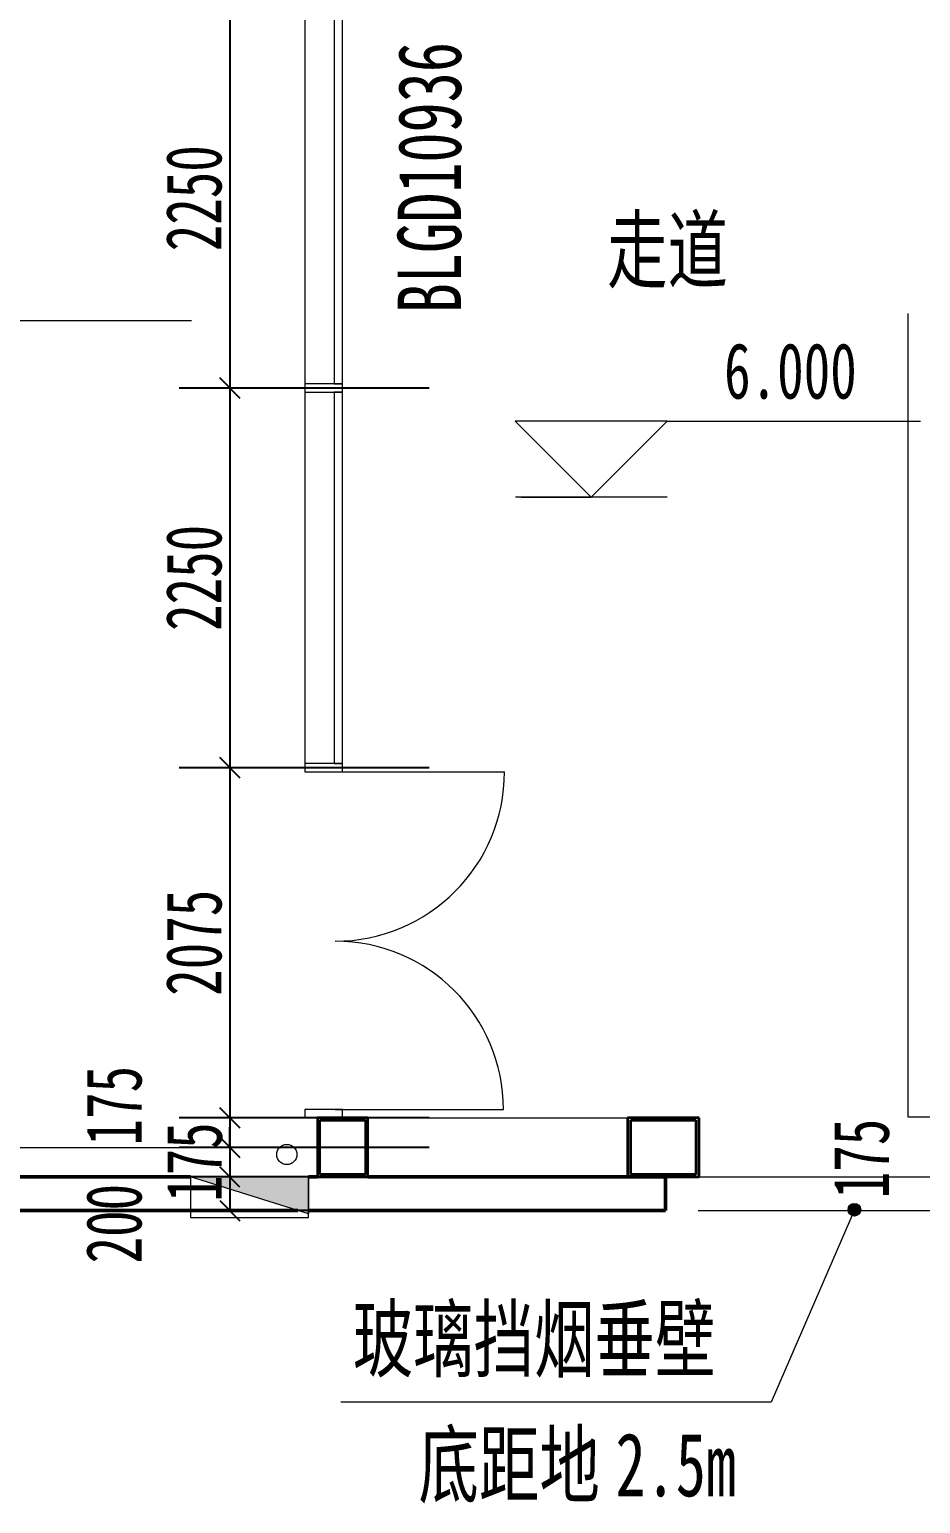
# Model space of a CAD drawing. Header units: millimetres. Extents: x 124696 to 347024, y 412631 to 564609.
# Drawn here: x 183817 to 189094, y 521741 to 530477 of the extents above; entities that cross this region are included whole.
import ezdxf

# ---------------------------------------------------------------- set-up
doc = ezdxf.new("R2010")
doc.units = ezdxf.units.MM
doc.header["$LTSCALE"] = 1500
doc.header["$MEASUREMENT"] = 0
for name, pattern in [('二层平面图$0$IMPORT-216002', [3, 2, -1]), ('二层平面图$0$划线', [6.35, 3.175, -3.175]), ('二层平面图$0$轴网线_12_3_3_3 mm', [21, 12, -3, 3, -3])]:
    doc.linetypes.add(name, pattern=pattern)
doc.layers.add('0-建筑底图', color=7, linetype='Continuous')
for name, color, linetype, lineweight in [('二层平面图$0$0-1', 7, 'Continuous', 5), ('二层平面图$0$A-ANNO-IDEN-LEVL', 3, 'Continuous', 15), ('二层平面图$0$A-DOOR', 51, 'Continuous', 9), ('二层平面图$0$A-DOOR-3', 51, '二层平面图$0$划线', 9), ('二层平面图$0$A-DOOR-SYM', 51, 'Continuous', 20), ('二层平面图$0$A-LINE', 7, 'Continuous', 9), ('二层平面图$0$A-LINE-1', 7, '二层平面图$0$IMPORT-216002', 9), ('二层平面图$0$A-WALL-1', 10, 'Continuous', 50), ('二层平面图$0$A-WALL-CURT-PANEL-2', 7, 'Continuous', 9), ('二层平面图$0$A-WALL-CURT-PANEL-3', 140, 'Continuous', 9), ('二层平面图$0$A-WALL-CURT-STILE-2', 7, 'Continuous', 9), ('二层平面图$0$A-WALL-CURT-STILE-3', 7, 'Continuous', 9), ('二层平面图$0$ANNO-DIMS', 3, 'Continuous', 15), ('二层平面图$0$ANNO-DOTE-1', 10, '二层平面图$0$轴网线_12_3_3_3 mm', 15), ('二层平面图$0$ANNO-TEXT', 7, 'Continuous', 15), ('二层平面图$0$E-FIRE-EQPM', 3, 'Continuous', 9), ('二层平面图$0$S-BEAM', 4, 'Continuous', 9), ('二层平面图$0$S-BEAM-1', 7, 'Continuous', 9), ('二层平面图$0$S-BEAM-2', 130, 'Continuous', 35), ('二层平面图$0$S-COLU', 7, 'Continuous', 9), ('二层平面图$0$S-COLU-2', 130, 'Continuous', 35), ('二层平面图$0$WALL-IDEN', 233, 'Continuous', 15)]:
    doc.layers.add(name, color=color, linetype=linetype, lineweight=lineweight)
doc.styles.add('二层平面图$0$黑体', font='simhei.ttf', dxfattribs={"width": 0.7, "height": 375})
doc.styles.add('二层平面图$0$黑体_5', font='simhei.ttf', dxfattribs={"width": 0.7, "height": 330})
doc.styles.add('二层平面图$0$黑体_B', font='', dxfattribs={"width": 0.7, "height": 375})
doc.styles.get('二层平面图$0$黑体_B').set_extended_font_data('SimHei', bold=True)
doc.dimstyles.new('二层平面图$0$直线_2_2mm_黑体_引线_文字在上', dxfattribs={"dimscale": 304.8, "dimtxt": 412.811453, "dimasz": 0.393701, "dimexe": 0.984252, "dimexo": 0.0625, "dimgap": 0.147638, "dimtad": 1, "dimdec": 0, "dimzin": 0, "dimdsep": 46, "dimtxsty": '二层平面图$0$黑体_5', "dimblk1": '二层平面图$0$_Oblique', "dimblk2": '二层平面图$0$_Oblique', "dimsah": 1, "dimcen": 0.09, "dimazin": 0, "dimtfac": 1, "dimtdec": 4, "dimtix": 1, "dimtmove": 0, "dimatfit": 3, "dimfxl": 3.937008, "dimfxlon": 1, "dimtvp": 1, "dimtolj": 1, "dimtzin": 0, "dimarcsym": 2})
doc.dimstyles.new('二层平面图$0$直线_2_2mm_黑体_引线_文字在上_2', dxfattribs={"dimscale": 304.8, "dimtxt": 412.811453, "dimasz": 0.393701, "dimexe": 0.984252, "dimexo": 0.0625, "dimgap": 0.147638, "dimtad": 1, "dimdec": 0, "dimzin": 0, "dimdsep": 46, "dimtxsty": '二层平面图$0$黑体_5', "dimblk1": '二层平面图$0$_Oblique', "dimblk2": '二层平面图$0$_Oblique', "dimsah": 1, "dimcen": 0.09, "dimazin": 0, "dimtfac": 1, "dimtdec": 4, "dimtix": 1, "dimtmove": 2, "dimatfit": 3, "dimfxl": 3.937008, "dimfxlon": 1, "dimtvp": 1, "dimtolj": 1, "dimtzin": 0, "dimarcsym": 2})
doc.dimstyles.new('二层平面图$0$直线_2_2mm_黑体_引线_文字在上_3', dxfattribs={"dimscale": 304.8, "dimtxt": 412.811453, "dimasz": 0.393701, "dimexe": 0.984252, "dimexo": 0.0625, "dimgap": 0.147638, "dimtad": 1, "dimdec": 0, "dimzin": 0, "dimdsep": 46, "dimtxsty": '二层平面图$0$黑体_5', "dimblk1": '二层平面图$0$_Oblique', "dimblk2": '二层平面图$0$_Oblique', "dimsah": 1, "dimcen": 0.09, "dimazin": 0, "dimtfac": 1, "dimtdec": 4, "dimtix": 1, "dimtmove": 0, "dimatfit": 3, "dimfxl": 3.937008, "dimfxlon": 1, "dimtvp": 1, "dimtolj": 1, "dimtzin": 0, "dimarcsym": 2})

# ---------------------------------------------------------------- blocks, each defined once
blk = doc.blocks.new('二层平面图$0$S-梁-钢-箱形1 - _-300x350x14x14-V59-104-2F')
at = {"layer": '二层平面图$0$S-BEAM-1'}
h = blk.add_hatch(color=256, dxfattribs=at)
h.paths.add_polyline_path([(42612.1, 67325), (42612.1, 67675), (42187.9, 67675), (42187.9, 67325)])
h.paths.add_polyline_path([(42592.3, 67339), (42207.7, 67339), (42207.7, 67661), (42592.3, 67661)])
blk.add_line((40987.9, 67675), (42187.9, 67675), dxfattribs=at)
at = {"layer": '二层平面图$0$S-BEAM-2'}
for p, q in [((42612.1, 67675), (42187.9, 67675)), ((42187.9, 67675), (42187.9, 67325)), ((42207.7, 67339), (42207.7, 67661)), ((42207.7, 67661), (42592.3, 67661)), ((42592.3, 67661), (42592.3, 67339)), ((42612.1, 67325), (42612.1, 67675)), ((42187.9, 67325), (42612.1, 67325)), ((42592.3, 67339), (42207.7, 67339))]:
    blk.add_line(p, q, dxfattribs=at)
blk = doc.blocks.new('二层平面图$0$S-柱-钢-矩形管 - _-300x350x14x14-1974236-104-2F')
at = {"layer": '二层平面图$0$S-COLU'}
h = blk.add_hatch(color=256, dxfattribs=at)
h.paths.add_polyline_path([(-150, -175), (150, -175), (150, 175), (-150, 175), (-150, 148)])
h.paths.add_polyline_path([(-136, -161), (-136, 161), (136, 161), (136, -161)])
at = {"layer": '二层平面图$0$S-COLU-2'}
for p, q in [((150, 175), (-150, 175)), ((-150, 175), (-150, -175)), ((150, -175), (150, 175)), ((-136, -161), (-136, 161)), ((-136, 161), (136, 161)), ((136, 161), (136, -161)), ((136, -161), (-136, -161)), ((-150, -175), (150, -175))]:
    blk.add_line(p, q, dxfattribs=at)
blk = doc.blocks.new('二层平面图$0$SHS-Structure-Center_rvt-1-104-2F')
at = {"layer": '二层平面图$0$S-BEAM'}
blk.add_blockref('二层平面图$0$S-梁-钢-箱形1 - _-300x350x14x14-V59-104-2F', (0, 0), dxfattribs=at)
at = {"layer": '二层平面图$0$S-COLU'}
blk.add_blockref('二层平面图$0$S-柱-钢-矩形管 - _-300x350x14x14-1974236-104-2F', (40500, 67500), dxfattribs=at)
blk = doc.blocks.new('二层平面图$0$国标_带灭火器箱组合式消防柜-乙型-左 - 1800x700x180 2-7042706-104-2F')
at = {"layer": '二层平面图$0$E-FIRE-EQPM'}
blk.add_hatch(color=256, dxfattribs=at).paths.add_polyline_path([(-350, 120), (-350, -99.8), (350, -99.8), (302, -84.8)])
for p, q in [((350, 140.2), (-350, 140.2)), ((-350, 140.2), (-350, -99.8)), ((-350, -99.8), (-350, 120)), ((-350, 120), (350, -99.8)), ((350, -99.8), (350, 140.2)), ((350, -99.8), (-350, -99.8)), ((-350, -99.8), (350, -99.8))]:
    blk.add_line(p, q, dxfattribs=at)
blk = doc.blocks.new('二层平面图$0$系统嵌板 - 00S-玻璃-12648755-104-2F')
at = {"layer": '二层平面图$0$A-WALL-CURT-PANEL-3'}
for p, q in [((1100, 50), (-1100, 50)), ((-1100, 50), (-1100, 0)), ((-1100, 0), (1100, 0)), ((1100, 0), (1100, 50))]:
    blk.add_line(p, q, dxfattribs=at)
blk = doc.blocks.new('二层平面图$0$矩形竖梃 - 幕墙龙骨_50_225_隐框-12648428-104-2F')
at = {"layer": '二层平面图$0$A-WALL-CURT-STILE-3'}
for p, q in [((-25, 0), (25, 0)), ((-25, -225), (-25, 0)), ((25, 0), (25, -225)), ((25, -225), (-25, -225))]:
    blk.add_line(p, q, dxfattribs=at)
blk = doc.blocks.new('二层平面图$0$矩形竖梃 - 幕墙龙骨_50_225_隐框-13160115-104-2F')
at = {"layer": '二层平面图$0$A-WALL-CURT-STILE-3'}
for p, q in [((0, 0), (-50, 0)), ((-50, 0), (-50, -225)), ((0, -225), (0, -150)), ((-50, -225), (0, -225))]:
    blk.add_line(p, q, dxfattribs=at)
blk = doc.blocks.new('二层平面图$0$矩形竖梃 - 幕墙龙骨_50_225_隐框-11906416-104-2F')
at = {"layer": '二层平面图$0$A-WALL-CURT-STILE-2'}
blk.add_line((40275, 74225), (40275, 72025), dxfattribs=at)
blk = doc.blocks.new('二层平面图$0$A-侧装双轨防火卷帘 - FHJL1031-11789687-104-2F')
at = {"layer": '二层平面图$0$A-DOOR-3'}
for p, q in [((5445, -100), (5445, -1200)), ((5445, -1200), (-5445, -1200))]:
    blk.add_line(p, q, dxfattribs=at)
blk = doc.blocks.new('二层平面图$0$A-幕墙_双开门 - 玻璃双扇门-13160116-104-2F')
at = {"layer": '二层平面图$0$A-DOOR'}
for centre, radius, start, end in [((-1000, 44.4), 996.8, 270, 0), ((1000, 44.4), 1003.2, 180, 270)]:
    blk.add_arc(centre, radius, start, end, dxfattribs=at)
at = {"layer": '二层平面图$0$A-DOOR-SYM'}
for p, q in [((-1000, 44.4), (-1000, -952.4)), ((1000, 44.4), (1000, -958.7))]:
    blk.add_line(p, q, dxfattribs=at)
blk = doc.blocks.new('二层平面图$0$矩形竖梃 - 幕墙龙骨_50_225_隐框-13160114-104-2F')
at = {"layer": '二层平面图$0$A-WALL-CURT-STILE-2'}
blk.add_line((40275, 71975), (40275, 69775), dxfattribs=at)
blk = doc.blocks.new('二层平面图$0$_Oblique')
at = {"color": 0, "linetype": 'ByBlock', "lineweight": -2}
blk.add_line((-0.5, -0.5), (0.5, 0.5), dxfattribs=at)
blk = doc.blocks.new('*D2530')
at = {"layer": '二层平面图$0$ANNO-DIMS', "color": 0, "lineweight": -2, "transparency": 16777216}
for p, q in [((45479.9, 67675), (43998.9, 67675)), ((44298.9, 67675), (44298.9, 67500)), ((45479.9, 67500), (43998.9, 67500))]:
    blk.add_line(p, q, dxfattribs=at)
at = {"layer": '二层平面图$0$ANNO-DIMS', "color": 0, "lineweight": -2, "transparency": 16777216, "xscale": 120, "yscale": 120, "zscale": 120}
for p, rotation in [((44298.9, 67675), 90), ((44298.9, 67500), 270)]:
    blk.add_blockref('二层平面图$0$_Oblique', p, dxfattribs=dict(at, rotation=rotation))
at = {"layer": '二层平面图$0$ANNO-DIMS', "color": 0, "transparency": 16777216, "insert": (43405.6, 67198.3), "char_height": 330, "width": 604.817, "attachment_point": 1, "rotation": 90, "line_spacing_factor": 0.872751, "style": '二层平面图$0$黑体_5'}
blk.add_mtext('\\A1;175', dxfattribs=at)
blk = doc.blocks.new('*D2544')
at = {"layer": '二层平面图$0$ANNO-DIMS', "color": 0, "lineweight": -2, "transparency": 16777216}
for p, q in [((41012.5, 74250), (39531.5, 74250)), ((39831.5, 74250), (39831.5, 72000)), ((41012.5, 72000), (39531.5, 72000))]:
    blk.add_line(p, q, dxfattribs=at)
at = {"layer": '二层平面图$0$ANNO-DIMS', "color": 0, "lineweight": -2, "transparency": 16777216, "xscale": 120, "yscale": 120, "zscale": 120}
for p, rotation in [((39831.5, 74250), 90), ((39831.5, 72000), 270)]:
    blk.add_blockref('二层平面图$0$_Oblique', p, dxfattribs=dict(at, rotation=rotation))
at = {"layer": '二层平面图$0$ANNO-DIMS', "color": 0, "transparency": 16777216, "insert": (39619.7, 73125), "char_height": 330, "width": 806.422, "attachment_point": 5, "rotation": 90, "style": '二层平面图$0$黑体_5'}
blk.add_mtext('\\A1;2250', dxfattribs=at)
blk = doc.blocks.new('*D2545')
at = {"layer": '二层平面图$0$ANNO-DIMS', "color": 0, "lineweight": -2, "transparency": 16777216}
for p, q in [((41012.5, 72000), (39531.5, 72000)), ((39831.5, 72000), (39831.5, 69750)), ((41012.5, 69750), (39531.5, 69750))]:
    blk.add_line(p, q, dxfattribs=at)
at = {"layer": '二层平面图$0$ANNO-DIMS', "color": 0, "lineweight": -2, "transparency": 16777216, "xscale": 120, "yscale": 120, "zscale": 120}
for p, rotation in [((39831.5, 72000), 90), ((39831.5, 69750), 270)]:
    blk.add_blockref('二层平面图$0$_Oblique', p, dxfattribs=dict(at, rotation=rotation))
at = {"layer": '二层平面图$0$ANNO-DIMS', "color": 0, "transparency": 16777216, "insert": (39619.7, 70875), "char_height": 330, "width": 806.422, "attachment_point": 5, "rotation": 90, "style": '二层平面图$0$黑体_5'}
blk.add_mtext('\\A1;2250', dxfattribs=at)
blk = doc.blocks.new('*D2546')
at = {"layer": '二层平面图$0$ANNO-DIMS', "color": 0, "lineweight": -2, "transparency": 16777216}
for p, q in [((41012.5, 69750), (39531.5, 69750)), ((39831.5, 69750), (39831.5, 67675)), ((41012.5, 67675), (39531.5, 67675))]:
    blk.add_line(p, q, dxfattribs=at)
at = {"layer": '二层平面图$0$ANNO-DIMS', "color": 0, "lineweight": -2, "transparency": 16777216, "xscale": 120, "yscale": 120, "zscale": 120}
for p, rotation in [((39831.5, 69750), 90), ((39831.5, 67675), 270)]:
    blk.add_blockref('二层平面图$0$_Oblique', p, dxfattribs=dict(at, rotation=rotation))
at = {"layer": '二层平面图$0$ANNO-DIMS', "color": 0, "transparency": 16777216, "insert": (39619.7, 68712.5), "char_height": 330, "width": 806.422, "attachment_point": 5, "rotation": 90, "style": '二层平面图$0$黑体_5'}
blk.add_mtext('\\A1;2075', dxfattribs=at)
blk = doc.blocks.new('*D2547')
at = {"layer": '二层平面图$0$ANNO-DIMS', "color": 0, "lineweight": -2, "transparency": 16777216}
for p, q in [((41012.5, 67675), (39531.5, 67675)), ((39831.5, 67675), (39831.5, 67500)), ((41012.5, 67500), (39531.5, 67500))]:
    blk.add_line(p, q, dxfattribs=at)
at = {"layer": '二层平面图$0$ANNO-DIMS', "color": 0, "lineweight": -2, "transparency": 16777216, "xscale": 120, "yscale": 120, "zscale": 120}
for p, rotation in [((39831.5, 67675), 90), ((39831.5, 67500), 270)]:
    blk.add_blockref('二层平面图$0$_Oblique', p, dxfattribs=dict(at, rotation=rotation))
at = {"layer": '二层平面图$0$ANNO-DIMS', "color": 0, "transparency": 16777216, "insert": (38978.6, 67511.3), "char_height": 330, "width": 604.817, "attachment_point": 1, "rotation": 90, "line_spacing_factor": 0.872751, "style": '二层平面图$0$黑体_5'}
blk.add_mtext('\\A1;175', dxfattribs=at)
blk = doc.blocks.new('*D2548')
at = {"layer": '二层平面图$0$ANNO-DIMS', "color": 0, "lineweight": -2, "transparency": 16777216}
for p, q in [((39831.5, 67500), (39831.5, 67620)), ((41012.5, 67500), (39531.5, 67500)), ((39831.5, 67500), (39831.5, 67325)), ((41012.5, 67325), (39531.5, 67325)), ((39831.5, 67325), (39831.5, 67205))]:
    blk.add_line(p, q, dxfattribs=at)
at = {"layer": '二层平面图$0$ANNO-DIMS', "color": 0, "lineweight": -2, "transparency": 16777216, "xscale": 120, "yscale": 120, "zscale": 120}
for p, rotation in [((39831.5, 67500), 270), ((39831.5, 67325), 90)]:
    blk.add_blockref('二层平面图$0$_Oblique', p, dxfattribs=dict(at, rotation=rotation))
at = {"layer": '二层平面图$0$ANNO-DIMS', "color": 0, "transparency": 16777216, "insert": (39621.5, 67412.5), "char_height": 330, "width": 604.817, "attachment_point": 5, "rotation": 90, "style": '二层平面图$0$黑体_5'}
blk.add_mtext('\\A1;175', dxfattribs=at)
blk = doc.blocks.new('*D2549')
at = {"layer": '二层平面图$0$ANNO-DIMS', "color": 0, "lineweight": -2, "transparency": 16777216}
for p, q in [((41012.5, 67325), (39531.5, 67325)), ((39831.5, 67325), (39831.5, 67125)), ((41012.5, 67125), (39531.5, 67125))]:
    blk.add_line(p, q, dxfattribs=at)
at = {"layer": '二层平面图$0$ANNO-DIMS', "color": 0, "lineweight": -2, "transparency": 16777216, "xscale": 120, "yscale": 120, "zscale": 120}
for p, rotation in [((39831.5, 67325), 90), ((39831.5, 67125), 270)]:
    blk.add_blockref('二层平面图$0$_Oblique', p, dxfattribs=dict(at, rotation=rotation))
at = {"layer": '二层平面图$0$ANNO-DIMS', "color": 0, "transparency": 16777216, "insert": (38978.6, 66812.1), "char_height": 330, "width": 604.817, "attachment_point": 1, "rotation": 90, "line_spacing_factor": 0.872751, "style": '二层平面图$0$黑体_5'}
blk.add_mtext('\\A1;200', dxfattribs=at)
blk = doc.blocks.new('二层平面图$0$00_引注_规范_ - 00_引注_规范_-6719279-104-2F')
at = {"layer": '二层平面图$0$ANNO-TEXT'}
for p, q in [((0, 0), (12, 0)), ((12, 0), (17, 0))]:
    blk.add_line(p, q, dxfattribs=at)
blk = doc.blocks.new('二层平面图$0$高程点 - 高程点符号-322107-104-2F')
at = {"layer": '二层平面图$0$A-ANNO-IDEN-LEVL'}
for p, q in [((-3, 3), (-13, 3)), ((-3, 3), (3, 3)), ((0, 0), (-3, 3)), ((0, 0), (3, 3)), ((-2.999, 0), (2.991, 0))]:
    blk.add_line(p, q, dxfattribs=at)
blk = doc.blocks.new('二层平面图')
at = {"layer": '二层平面图$0$ANNO-TEXT'}
h = blk.add_hatch(color=8, dxfattribs=at)
edge = h.paths.add_edge_path()
edge.add_arc((43531.3, 67130.1), 37.5, 0, 360)
at = {"layer": '二层平面图$0$A-ANNO-IDEN-LEVL', "color": 8}
for p, q in [((41558.5, 71353), (41788.4, 71353)), ((41788.4, 71353), (41972.2, 71353))]:
    blk.add_line(p, q, dxfattribs=at)
at = {"layer": '二层平面图$0$A-LINE', "color": 8}
blk.add_circle((40169.2, 67458), 60, dxfattribs=at)
at = {"layer": '二层平面图$0$A-LINE-1', "color": 8}
for p, q in [((42605, 67325), (44850, 67325)), ((42605, 67125), (44850, 67125))]:
    blk.add_line(p, q, dxfattribs=at)
at = {"layer": '二层平面图$0$A-WALL-1', "color": 8}
for p, q in [((39597.8, 67325), (36150, 67325)), ((40350, 67325), (40297.8, 67325)), ((42412.1, 67325), (40650, 67325)), ((42412.1, 67125), (42412.1, 67325)), ((26725, 67125), (40234.6, 67125)), ((40297.8, 67125), (42412.1, 67125))]:
    blk.add_line(p, q, dxfattribs=at)
at = {"layer": '二层平面图$0$ANNO-DOTE-1', "color": 8}
for p, q in [((-18896.2, 72400), (161528.2, 72400)), ((-18896.2, 67500), (161528.2, 67500))]:
    blk.add_line(p, q, dxfattribs=at)
at = {"layer": '二层平面图$0$ANNO-TEXT', "color": 8}
blk.add_line((43531.3, 67130.1), (43038.7, 65990.2), dxfattribs=at)
blk.add_circle((43531.3, 67130.1), 37.5, dxfattribs=at)
at = {"layer": '二层平面图$0$0-1', "color": 8}
blk.add_blockref('二层平面图$0$SHS-Structure-Center_rvt-1-104-2F', (0, 0), dxfattribs=at)
at = {"layer": '二层平面图$0$A-ANNO-IDEN-LEVL', "color": 8, "extrusion": (0, 0, -1), "xscale": 149.9999999999999, "yscale": 149.9999999999999, "zscale": 149.9999999999999}
blk.add_blockref('二层平面图$0$高程点 - 高程点符号-322107-104-2F', (-41972.2, 71353), dxfattribs=at)
at = {"layer": '二层平面图$0$A-DOOR', "color": 8}
for name, p, rotation in [('二层平面图$0$A-侧装双轨防火卷帘 - FHJL1031-11789687-104-2F', (45050, 73125), 269.9999999999999), ('二层平面图$0$A-幕墙_双开门 - 玻璃双扇门-13160116-104-2F', (40500, 68725), 89.99999999999991)]:
    blk.add_blockref(name, p, dxfattribs=dict(at, rotation=rotation))
at = {"layer": '二层平面图$0$A-WALL-CURT-PANEL-2', "color": 8, "rotation": 89.99999999999991}
for p in [(40500, 73125), (40500, 70875)]:
    blk.add_blockref('二层平面图$0$系统嵌板 - 00S-玻璃-12648755-104-2F', p, dxfattribs=at)
at = {"layer": '二层平面图$0$A-WALL-CURT-STILE-2', "color": 8}
for name in ['二层平面图$0$矩形竖梃 - 幕墙龙骨_50_225_隐框-11906416-104-2F', '二层平面图$0$矩形竖梃 - 幕墙龙骨_50_225_隐框-13160114-104-2F']:
    blk.add_blockref(name, (0, 0), dxfattribs=at)
at = {"layer": '二层平面图$0$A-WALL-CURT-STILE-2', "color": 8, "extrusion": (0, 0, -1), "rotation": 90.0000000000001}
for p in [(-40500, 72000), (-40500, 69750)]:
    blk.add_blockref('二层平面图$0$矩形竖梃 - 幕墙龙骨_50_225_隐框-12648428-104-2F', p, dxfattribs=at)
at = {"layer": '二层平面图$0$A-WALL-CURT-STILE-2', "color": 8, "rotation": 269.9999999999999}
blk.add_blockref('二层平面图$0$矩形竖梃 - 幕墙龙骨_50_225_隐框-13160115-104-2F', (40500, 67675), dxfattribs=at)
at = {"layer": '二层平面图$0$ANNO-TEXT', "color": 8, "xscale": 150, "yscale": 150, "zscale": 150, "rotation": 180}
blk.add_blockref('二层平面图$0$00_引注_规范_ - 00_引注_规范_-6719279-104-2F', (43038.7, 65990.2), dxfattribs=at)
at = {"layer": '二层平面图$0$E-FIRE-EQPM', "color": 8, "rotation": 180}
blk.add_blockref('二层平面图$0$国标_带灭火器箱组合式消防柜-乙型-左 - 1800x700x180 2-7042706-104-2F', (39947.8, 67225.2), dxfattribs=at)
at = {"layer": '二层平面图$0$A-ANNO-IDEN-LEVL', "color": 8, "insert": (42759.4, 72267.4), "char_height": 330, "width": 990.683, "attachment_point": 1, "line_spacing_factor": 0.872751, "style": '二层平面图$0$黑体_5'}
blk.add_mtext('6.000', dxfattribs=at)
at = {"layer": '二层平面图$0$ANNO-TEXT', "color": 8, "char_height": 375, "attachment_point": 1}
for s, insert, width, style in [('走道', (42066.3, 73007), 959.62, '二层平面图$0$黑体_B'), ('玻璃挡烟垂壁', (40559.6, 66551.9), 2828.353, '二层平面图$0$黑体'), ('底距地', (40949.2, 65807.3), 1414.177, '二层平面图$0$黑体'), ('2.5m', (42116, 65807.3), 942.784, '二层平面图$0$黑体')]:
    blk.add_mtext(s, dxfattribs=dict(at, insert=insert, width=width, style=style))
at = {"layer": '二层平面图$0$WALL-IDEN', "color": 8, "insert": (40826, 72443.5), "char_height": 375, "width": 2121.265, "attachment_point": 1, "rotation": 90, "style": '二层平面图$0$黑体'}
blk.add_mtext('BLGD10936', dxfattribs=at)
at = {"layer": '二层平面图$0$ANNO-DIMS', "color": 8}
for base, p1, p2, dimstyle, override, picture, middle in [((39831.5, 72000), (41031.5, 74250), (41031.5, 72000), '二层平面图$0$直线_2_2mm_黑体_引线_文字在上', {"dimpost": '<>', "dimfxl": 2250}, '*D2544', (39619.7, 73125)), ((39831.5, 69750), (41031.5, 72000), (41031.5, 69750), '二层平面图$0$直线_2_2mm_黑体_引线_文字在上_3', {"dimpost": '<>', "dimfxl": 2250}, '*D2545', (39619.7, 70875)), ((39831.5, 67675), (41031.5, 69750), (41031.5, 67675), '二层平面图$0$直线_2_2mm_黑体_引线_文字在上_3', {"dimpost": '<>', "dimfxl": 2075}, '*D2546', (39619.7, 68712.5)), ((39831.5, 67325), (41031.5, 67500), (41031.5, 67325), '二层平面图$0$直线_2_2mm_黑体_引线_文字在上_3', {"dimpost": '<>', "dimfxl": 175}, '*D2548', (39621.5, 67412.5))]:
    dim = blk.add_linear_dim(base=base, p1=p1, p2=p2, angle=90, dimstyle=dimstyle, override=override, dxfattribs=at)
    dim.commit()
    dim.dimension.update_dxf_attribs({"geometry": picture, "text_midpoint": middle})
for base, p1, p2, override, picture, middle in [((39831.5, 67500), (41031.5, 67675), (41031.5, 67500), {"dimpost": '<>', "dimfxl": 175}, '*D2547', (39198.6, 67813.7)), ((44298.9, 67500), (45498.9, 67675), (45498.9, 67500), {"dimpost": '<>', "dimfxl": 175}, '*D2530', (43625.6, 67500.7)), ((39831.5, 67125), (41031.5, 67325), (41031.5, 67125), {"dimpost": '<>', "dimfxl": 200}, '*D2549', (39198.6, 67114.5))]:
    dim = blk.add_linear_dim(base=base, p1=p1, p2=p2, angle=90, dimstyle='二层平面图$0$直线_2_2mm_黑体_引线_文字在上_2', override=override, dxfattribs=at)
    dim.commit()
    dim.dimension.update_dxf_attribs({"geometry": picture, "text_midpoint": middle, "dimtype": 160, "text_rotation": 90})

msp = doc.modelspace()

# ---------------------------------------------------------------- block references
at = {"layer": '0-建筑底图'}
msp.add_blockref('二层平面图', (145171.7, 456352), dxfattribs=at)

doc.saveas('drawing.dxf')
